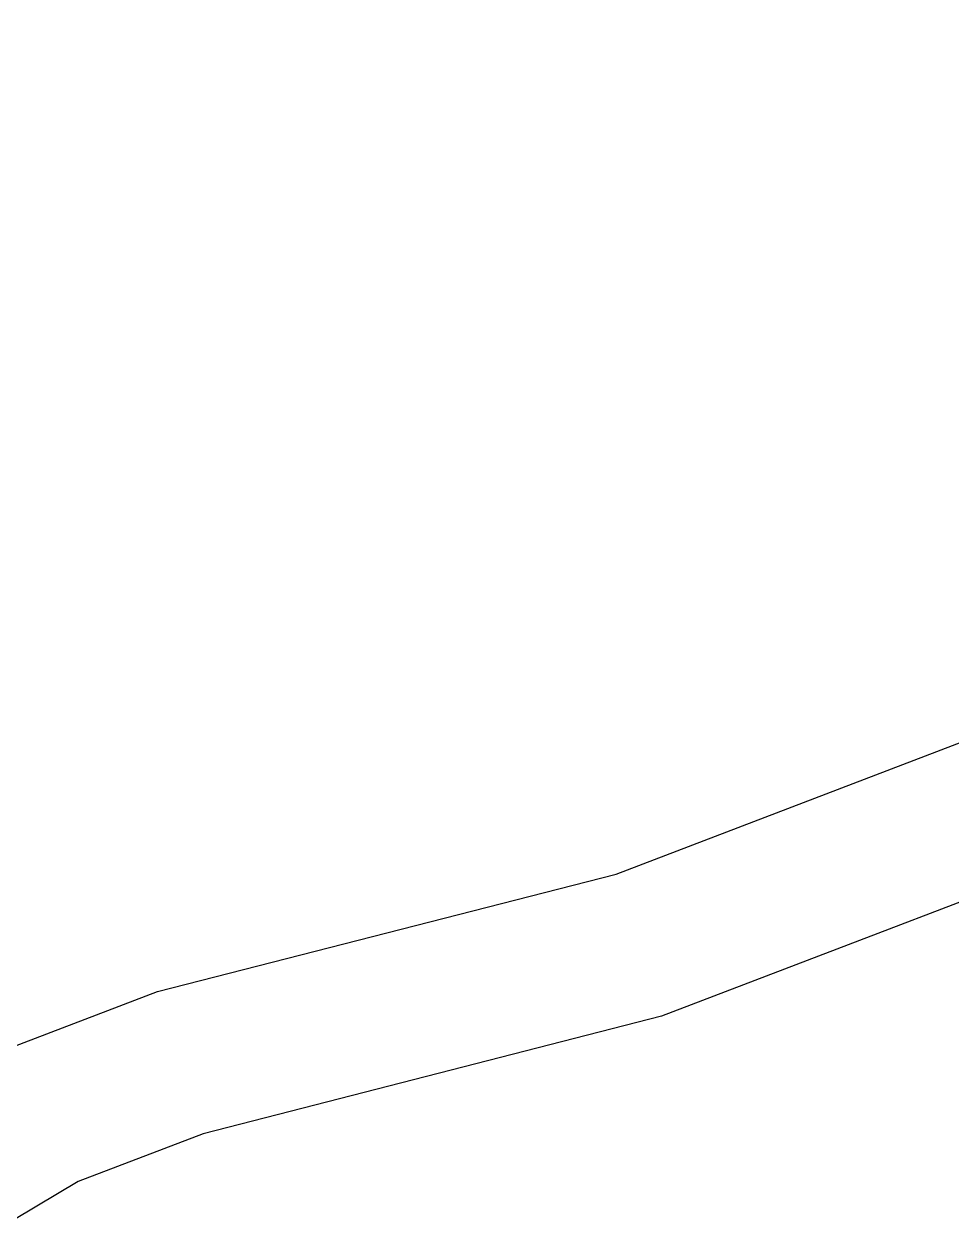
# Model space of a CAD drawing. Header units: inches. Extents: x 653559 to 669309, y 7245317 to 7256454.
# Drawn here: x 661955.8 to 662024.5, y 7253077.6 to 7253167 of the extents above; entities that cross this region are included whole.
import ezdxf

# ---------------------------------------------------------------- set-up
doc = ezdxf.new("R2010")
doc.units = ezdxf.units.IN
doc.header["$MEASUREMENT"] = 0
doc.layers.add('Cauce', color=5, linetype='Continuous')
doc.layers.add('Perimetral', color=190, linetype='Continuous')

msp = doc.modelspace()

# ---------------------------------------------------------------- linework, layer by layer
at = {"layer": 'Cauce', "color": 160, "transparency": 33554613}
for points in [[(661955.01, 7253091.3, 0), (661965.72, 7253095.39, 0), (661999.67, 7253104.08, 0), (662036.44, 7253118.13, 0), (662062.93, 7253129.59, 0), (662065.96, 7253132.05, 0), (662080.07, 7253154.27, 0), (662086.2, 7253159.84, 0), (662097.92, 7253164.48, 0), (662111.1, 7253166.97, 0), (662116.96, 7253166.32, 0), (662133.14, 7253159.48, 0), (662158.56, 7253155.83, 0), (662172.56, 7253152.66, 0), (662180.36, 7253149.16, 0), (662215.63, 7253127.54, 0), (662216.73, 7253127.04, 0), (662219.1, 7253127.27, 0), (662219.7, 7253127.49, 0), (662220.31, 7253127.95, 0), (662220.8, 7253128.53, 0), (662222.69, 7253132.99, 0), (662227.74, 7253148.37, 0), (662232.1, 7253154.6, 0)], [(662101.23, 7253153.92, 0), (662092.14, 7253150.32, 0), (662088.6, 7253147.1, 0), (662074.32, 7253124.62, 0), (662068.71, 7253120.07, 0), (662040.61, 7253107.91, 0), (662003.02, 7253093.55, 0), (661969.08, 7253084.86, 0), (661959.84, 7253081.33, 0), (661953.57, 7253077.6, 0)]]:
    msp.add_polyline3d(points, dxfattribs=at)
at = {"layer": 'Perimetral', "color": 200}
msp.add_polyline3d([(662101.23, 7253153.92, 0), (662092.14, 7253150.32, 0), (662088.6, 7253147.1, 0), (662074.32, 7253124.62, 0), (662068.71, 7253120.07, 0), (662040.61, 7253107.91, 0), (662003.02, 7253093.55, 0), (661969.08, 7253084.86, 0), (661959.84, 7253081.33, 0), (661953.57, 7253077.6, 0)], dxfattribs=at)

doc.saveas('drawing.dxf')
